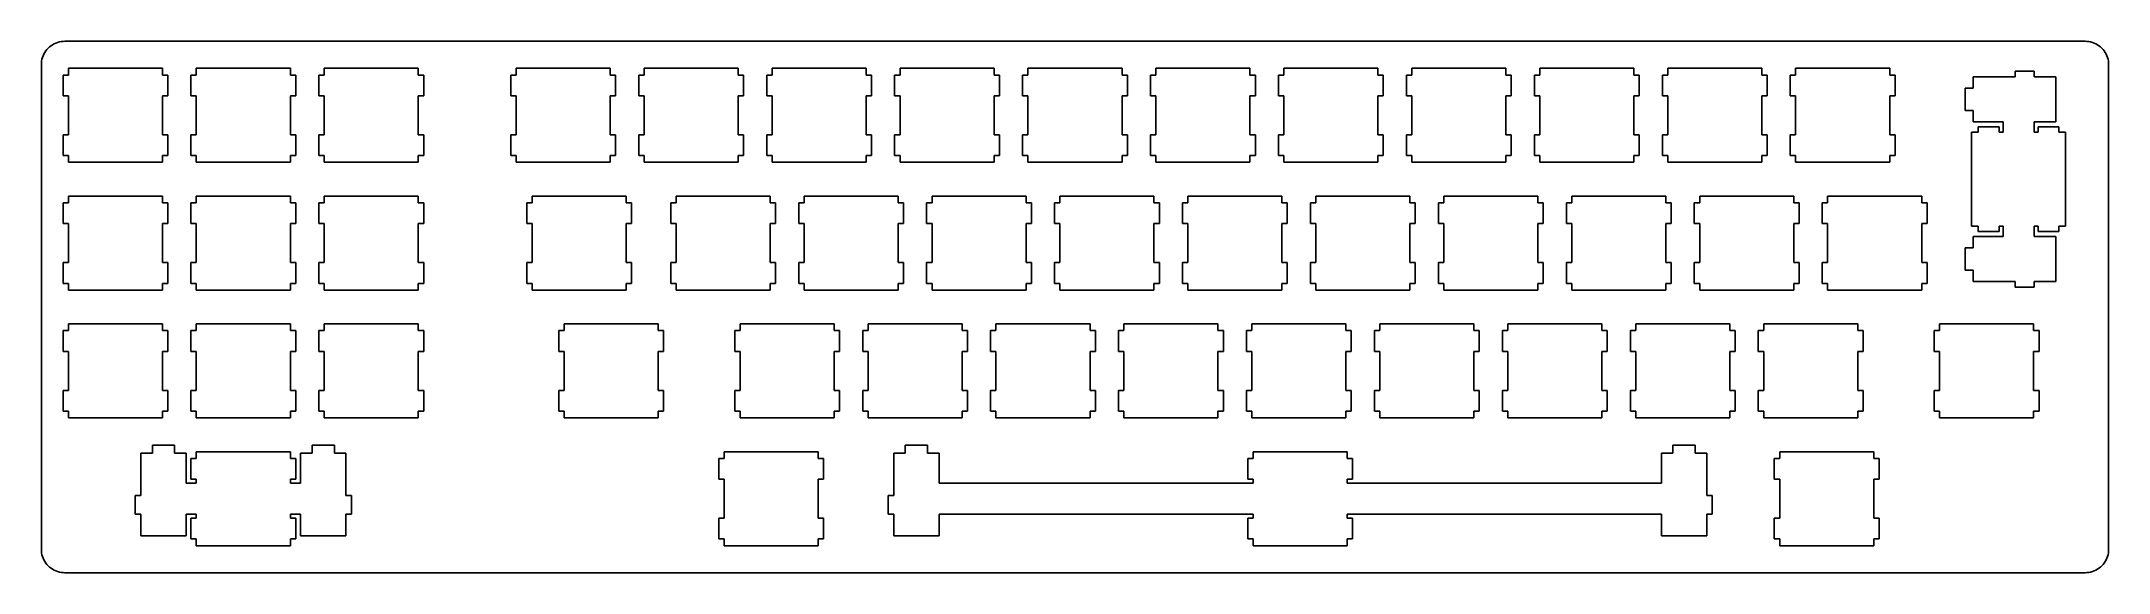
# Model space of a CAD drawing. Extents: x 0 to 308, y 0 to 80.
import ezdxf

# ---------------------------------------------------------------- set-up
doc = ezdxf.new("R2010")
doc.units = 0
doc.layers.get('0').update_dxf_attribs({"linetype": 'CONTINUOUS'})

msp = doc.modelspace()

# ---------------------------------------------------------------- linework, layer by layer
at = {"color": 0}
for p, q in [((0.19155, 76.9497), (0.26596, 77.2142)), ((0.26596, 77.2142), (0.36105, 77.4718)), ((0.36105, 77.4718), (0.4768, 77.7215)), ((0.4768, 77.7215), (0.61047, 77.9611)), ((0.61047, 77.9611), (0.76343, 78.19)), ((0.76343, 78.19), (0.93293, 78.4063)), ((0.93293, 78.4063), (1.12034, 78.6074)), ((1.12034, 78.6074), (1.32154, 78.7947)), ((1.32154, 78.7947), (1.53789, 78.9644)), ((1.53789, 78.9644), (1.76664, 79.1175)), ((1.76664, 79.1175), (2.00642, 79.2508)), ((2.00642, 79.2508), (2.25585, 79.3669)), ((2.25585, 79.3669), (2.51354, 79.4618)), ((2.51354, 79.4618), (2.77813, 79.5362)), ((2.77813, 79.5362), (3.04684, 79.5898)), ((3.04684, 79.5898), (3.32107, 79.6216)), ((3.32107, 79.6216), (3.5953, 79.6325)), ((3.5953, 79.6325), (304.396, 79.6325)), ((304.396, 79.6325), (304.671, 79.6216)), ((304.671, 79.6216), (304.943, 79.5898)), ((304.943, 79.5898), (305.213, 79.5362)), ((305.213, 79.5362), (305.478, 79.4618)), ((305.478, 79.4618), (305.736, 79.3669)), ((305.736, 79.3669), (305.985, 79.2508)), ((305.985, 79.2508), (306.225, 79.1175)), ((306.225, 79.1175), (306.454, 78.9644)), ((306.454, 78.9644), (306.67, 78.7947)), ((306.67, 78.7947), (306.87, 78.6074)), ((306.87, 78.6074), (307.057, 78.4063)), ((307.057, 78.4063), (307.228, 78.19)), ((307.228, 78.19), (307.381, 77.9611)), ((307.381, 77.9611), (307.515, 77.7215)), ((307.515, 77.7215), (307.629, 77.4718)), ((307.629, 77.4718), (307.724, 77.2142)), ((307.724, 77.2142), (307.8, 76.9497)), ((0.09508, 76.1326), (0.10611, 76.4067)), ((0.09508, 3.93153), (0.09508, 76.1326)), ((0.10611, 76.4067), (0.1378, 76.6808)), ((0.1378, 76.6808), (0.19155, 76.9497)), ((4.11896, 74.6083), (3.3197, 74.6083)), ((3.3197, 74.6083), (3.3197, 71.5077)), ((4.11896, 75.6087), (4.11896, 74.6083)), ((18.1198, 75.6087), (4.11896, 75.6087)), ((18.1198, 74.6083), (18.1198, 75.6087)), ((18.9205, 74.6083), (18.1198, 74.6083)), ((18.9205, 71.5077), (18.9205, 74.6083)), ((23.1703, 74.6083), (22.3711, 74.6083)), ((22.3711, 74.6083), (22.3711, 71.5077)), ((23.1703, 75.6087), (23.1703, 74.6083)), ((37.1697, 75.6087), (23.1703, 75.6087)), ((37.1697, 74.6083), (37.1697, 75.6087)), ((37.9705, 74.6083), (37.1697, 74.6083)), ((37.9705, 71.5077), (37.9705, 74.6083)), ((42.2204, 74.6083), (41.4211, 74.6083)), ((41.4211, 74.6083), (41.4211, 71.5077)), ((42.2204, 75.6087), (42.2204, 74.6083)), ((56.2197, 75.6087), (42.2204, 75.6087)), ((56.2197, 74.6083), (56.2197, 75.6087)), ((57.0205, 74.6083), (56.2197, 74.6083)), ((57.0205, 71.5077), (57.0205, 74.6083)), ((70.7954, 74.6083), (69.9961, 74.6083)), ((69.9961, 74.6083), (69.9961, 71.5077)), ((70.7954, 75.6087), (70.7954, 74.6083)), ((84.7947, 75.6087), (70.7954, 75.6087)), ((84.7947, 74.6083), (84.7947, 75.6087)), ((85.5955, 74.6083), (84.7947, 74.6083)), ((85.5955, 71.5077), (85.5955, 74.6083)), ((89.8454, 74.6083), (89.0461, 74.6083)), ((89.0461, 74.6083), (89.0461, 71.5077)), ((89.8454, 75.6087), (89.8454, 74.6083)), ((103.845, 75.6087), (89.8454, 75.6087)), ((103.845, 74.6083), (103.845, 75.6087)), ((104.646, 74.6083), (103.845, 74.6083)), ((104.646, 71.5077), (104.646, 74.6083)), ((108.895, 74.6083), (108.096, 74.6083)), ((108.096, 74.6083), (108.096, 71.5077)), ((108.895, 75.6087), (108.895, 74.6083)), ((122.895, 75.6087), (108.895, 75.6087)), ((122.895, 74.6083), (122.895, 75.6087)), ((123.696, 74.6083), (122.895, 74.6083)), ((123.696, 71.5077), (123.696, 74.6083)), ((127.945, 74.6083), (127.145, 74.6083)), ((127.145, 74.6083), (127.145, 71.5077)), ((127.945, 75.6087), (127.945, 74.6083)), ((141.945, 75.6087), (127.945, 75.6087)), ((141.945, 74.6083), (141.945, 75.6087)), ((142.746, 74.6083), (141.945, 74.6083)), ((142.746, 71.5077), (142.746, 74.6083)), ((146.995, 74.6083), (146.196, 74.6083)), ((146.196, 74.6083), (146.196, 71.5077)), ((146.995, 75.6087), (146.995, 74.6083)), ((160.995, 75.6087), (146.995, 75.6087)), ((160.995, 74.6083), (160.995, 75.6087)), ((161.796, 74.6083), (160.995, 74.6083)), ((161.796, 71.5077), (161.796, 74.6083)), ((166.045, 74.6083), (165.246, 74.6083)), ((165.246, 74.6083), (165.246, 71.5077)), ((166.045, 75.6087), (166.045, 74.6083)), ((180.045, 75.6087), (166.045, 75.6087)), ((180.045, 74.6083), (180.045, 75.6087)), ((180.846, 74.6083), (180.045, 74.6083)), ((180.846, 71.5077), (180.846, 74.6083)), ((185.095, 74.6083), (184.296, 74.6083)), ((184.296, 74.6083), (184.296, 71.5077)), ((185.095, 75.6087), (185.095, 74.6083)), ((199.095, 75.6087), (185.095, 75.6087)), ((199.095, 74.6083), (199.095, 75.6087)), ((199.896, 74.6083), (199.095, 74.6083)), ((199.896, 71.5077), (199.896, 74.6083)), ((204.145, 74.6083), (203.346, 74.6083)), ((203.346, 74.6083), (203.346, 71.5077)), ((204.145, 75.6087), (204.145, 74.6083)), ((218.145, 75.6087), (204.145, 75.6087)), ((218.145, 74.6083), (218.145, 75.6087)), ((218.946, 74.6083), (218.145, 74.6083)), ((218.946, 71.5077), (218.946, 74.6083)), ((223.195, 74.6083), (222.396, 74.6083)), ((222.396, 74.6083), (222.396, 71.5077)), ((223.195, 75.6087), (223.195, 74.6083)), ((237.195, 75.6087), (223.195, 75.6087)), ((237.195, 74.6083), (237.195, 75.6087)), ((237.996, 74.6083), (237.195, 74.6083)), ((237.996, 71.5077), (237.996, 74.6083)), ((242.245, 74.6083), (241.446, 74.6083)), ((241.446, 74.6083), (241.446, 71.5077)), ((242.245, 75.6087), (242.245, 74.6083)), ((256.245, 75.6087), (242.245, 75.6087)), ((256.245, 74.6083), (256.245, 75.6087)), ((257.046, 74.6083), (256.245, 74.6083)), ((257.046, 71.5077), (257.046, 74.6083)), ((261.295, 74.6083), (260.496, 74.6083)), ((260.496, 74.6083), (260.496, 71.5077)), ((261.295, 75.6087), (261.295, 74.6083)), ((275.295, 75.6087), (261.295, 75.6087)), ((275.295, 74.6083), (275.295, 75.6087)), ((276.096, 74.6083), (275.295, 74.6083)), ((276.096, 71.5077), (276.096, 74.6083)), ((293.988, 74.3589), (287.718, 74.3589)), ((287.718, 74.3589), (287.718, 72.6338)), ((293.988, 75.1829), (293.988, 74.3589)), ((296.788, 75.1829), (293.988, 75.1829)), ((296.788, 74.3589), (296.788, 75.1829)), ((300.018, 74.3589), (296.788, 74.3589)), ((300.018, 67.6081), (300.018, 74.3589)), ((307.8, 76.9497), (307.852, 76.6808)), ((307.852, 76.6808), (307.885, 76.4067)), ((307.885, 76.4067), (307.896, 76.1326)), ((307.896, 76.1326), (307.896, 3.93153)), ((3.3197, 71.5077), (4.11896, 71.5077)), ((4.11896, 71.5077), (4.11896, 65.7077)), ((18.1198, 65.7077), (18.1198, 71.5077)), ((18.1198, 71.5077), (18.9205, 71.5077)), ((22.3711, 71.5077), (23.1703, 71.5077)), ((23.1703, 71.5077), (23.1703, 65.7077)), ((37.1697, 65.7077), (37.1697, 71.5077)), ((37.1697, 71.5077), (37.9705, 71.5077)), ((41.4211, 71.5077), (42.2204, 71.5077)), ((42.2204, 71.5077), (42.2204, 65.7077)), ((56.2197, 65.7077), (56.2197, 71.5077)), ((56.2197, 71.5077), (57.0205, 71.5077)), ((69.9961, 71.5077), (70.7954, 71.5077)), ((70.7954, 71.5077), (70.7954, 65.7077)), ((84.7947, 65.7077), (84.7947, 71.5077)), ((84.7947, 71.5077), (85.5955, 71.5077)), ((89.0461, 71.5077), (89.8454, 71.5077)), ((89.8454, 71.5077), (89.8454, 65.7077)), ((103.845, 65.7077), (103.845, 71.5077)), ((103.845, 71.5077), (104.646, 71.5077)), ((108.096, 71.5077), (108.895, 71.5077)), ((108.895, 71.5077), (108.895, 65.7077)), ((122.895, 65.7077), (122.895, 71.5077)), ((122.895, 71.5077), (123.696, 71.5077)), ((127.145, 71.5077), (127.945, 71.5077)), ((127.945, 71.5077), (127.945, 65.7077)), ((141.945, 65.7077), (141.945, 71.5077)), ((141.945, 71.5077), (142.746, 71.5077)), ((146.196, 71.5077), (146.995, 71.5077)), ((146.995, 71.5077), (146.995, 65.7077)), ((160.995, 65.7077), (160.995, 71.5077)), ((160.995, 71.5077), (161.796, 71.5077)), ((165.246, 71.5077), (166.045, 71.5077)), ((166.045, 71.5077), (166.045, 65.7077)), ((180.045, 65.7077), (180.045, 71.5077)), ((180.045, 71.5077), (180.846, 71.5077)), ((184.296, 71.5077), (185.095, 71.5077)), ((185.095, 71.5077), (185.095, 65.7077)), ((199.095, 65.7077), (199.095, 71.5077)), ((199.095, 71.5077), (199.896, 71.5077)), ((203.346, 71.5077), (204.145, 71.5077)), ((204.145, 71.5077), (204.145, 65.7077)), ((218.145, 65.7077), (218.145, 71.5077)), ((218.145, 71.5077), (218.946, 71.5077)), ((222.396, 71.5077), (223.195, 71.5077)), ((223.195, 71.5077), (223.195, 65.7077)), ((237.195, 65.7077), (237.195, 71.5077)), ((237.195, 71.5077), (237.996, 71.5077)), ((241.446, 71.5077), (242.245, 71.5077)), ((242.245, 71.5077), (242.245, 65.7077)), ((256.245, 65.7077), (256.245, 71.5077)), ((256.245, 71.5077), (257.046, 71.5077)), ((260.496, 71.5077), (261.295, 71.5077)), ((261.295, 71.5077), (261.295, 65.7077)), ((275.295, 65.7077), (275.295, 71.5077)), ((275.295, 71.5077), (276.096, 71.5077)), ((287.718, 72.6338), (286.519, 72.6338)), ((286.519, 72.6338), (286.519, 69.3332)), ((286.519, 69.3332), (287.718, 69.3332)), ((287.718, 69.3332), (287.718, 67.6081)), ((4.11896, 65.7077), (3.3197, 65.7077)), ((3.3197, 65.7077), (3.3197, 62.6071)), ((18.9205, 65.7077), (18.1198, 65.7077)), ((18.9205, 62.6071), (18.9205, 65.7077)), ((23.1703, 65.7077), (22.3711, 65.7077)), ((22.3711, 65.7077), (22.3711, 62.6071)), ((37.9705, 65.7077), (37.1697, 65.7077)), ((37.9705, 62.6071), (37.9705, 65.7077)), ((42.2204, 65.7077), (41.4211, 65.7077)), ((41.4211, 65.7077), (41.4211, 62.6071)), ((57.0205, 65.7077), (56.2197, 65.7077)), ((57.0205, 62.6071), (57.0205, 65.7077)), ((70.7954, 65.7077), (69.9961, 65.7077)), ((69.9961, 65.7077), (69.9961, 62.6071)), ((85.5955, 65.7077), (84.7947, 65.7077)), ((85.5955, 62.6071), (85.5955, 65.7077)), ((89.8454, 65.7077), (89.0461, 65.7077)), ((89.0461, 65.7077), (89.0461, 62.6071)), ((104.646, 65.7077), (103.845, 65.7077)), ((104.646, 62.6071), (104.646, 65.7077)), ((108.895, 65.7077), (108.096, 65.7077)), ((108.096, 65.7077), (108.096, 62.6071)), ((123.696, 65.7077), (122.895, 65.7077)), ((123.696, 62.6071), (123.696, 65.7077)), ((127.945, 65.7077), (127.145, 65.7077)), ((127.145, 65.7077), (127.145, 62.6071)), ((142.746, 65.7077), (141.945, 65.7077)), ((142.746, 62.6071), (142.746, 65.7077)), ((146.995, 65.7077), (146.196, 65.7077)), ((146.196, 65.7077), (146.196, 62.6071)), ((161.796, 65.7077), (160.995, 65.7077)), ((161.796, 62.6071), (161.796, 65.7077)), ((166.045, 65.7077), (165.246, 65.7077)), ((165.246, 65.7077), (165.246, 62.6071)), ((180.846, 65.7077), (180.045, 65.7077)), ((180.846, 62.6071), (180.846, 65.7077)), ((185.095, 65.7077), (184.296, 65.7077)), ((184.296, 65.7077), (184.296, 62.6071)), ((199.896, 65.7077), (199.095, 65.7077)), ((199.896, 62.6071), (199.896, 65.7077)), ((204.145, 65.7077), (203.346, 65.7077)), ((203.346, 65.7077), (203.346, 62.6071)), ((218.946, 65.7077), (218.145, 65.7077)), ((218.946, 62.6071), (218.946, 65.7077)), ((223.195, 65.7077), (222.396, 65.7077)), ((222.396, 65.7077), (222.396, 62.6071)), ((237.996, 65.7077), (237.195, 65.7077)), ((237.996, 62.6071), (237.996, 65.7077)), ((242.245, 65.7077), (241.446, 65.7077)), ((241.446, 65.7077), (241.446, 62.6071)), ((257.046, 65.7077), (256.245, 65.7077)), ((257.046, 62.6071), (257.046, 65.7077)), ((261.295, 65.7077), (260.496, 65.7077)), ((260.496, 65.7077), (260.496, 62.6071)), ((276.096, 65.7077), (275.295, 65.7077)), ((276.096, 62.6071), (276.096, 65.7077)), ((288.488, 66.0837), (287.489, 66.0837)), ((287.489, 66.0837), (287.489, 52.0831)), ((287.718, 67.6081), (292.188, 67.6081)), ((291.589, 66.8831), (288.488, 66.8831)), ((288.488, 66.8831), (288.488, 66.0837)), ((291.589, 66.0837), (291.589, 66.8831)), ((292.188, 66.0837), (291.589, 66.0837)), ((292.188, 67.6081), (292.188, 66.0837)), ((296.788, 66.0837), (296.788, 67.6081)), ((296.788, 67.6081), (300.018, 67.6081)), ((297.389, 66.0837), (296.788, 66.0837)), ((300.488, 66.8831), (297.389, 66.8831)), ((297.389, 66.8831), (297.389, 66.0837)), ((300.488, 66.0837), (300.488, 66.8831)), ((301.488, 66.0837), (300.488, 66.0837)), ((301.488, 52.0831), (301.488, 66.0837)), ((3.3197, 62.6071), (4.11896, 62.6071)), ((4.11896, 62.6071), (4.11896, 61.6081)), ((4.11896, 61.6081), (18.1198, 61.6081)), ((18.1198, 61.6081), (18.1198, 62.6071)), ((18.1198, 62.6071), (18.9205, 62.6071)), ((22.3711, 62.6071), (23.1703, 62.6071)), ((23.1703, 62.6071), (23.1703, 61.6081)), ((23.1703, 61.6081), (37.1697, 61.6081)), ((37.1697, 61.6081), (37.1697, 62.6071)), ((37.1697, 62.6071), (37.9705, 62.6071)), ((41.4211, 62.6071), (42.2204, 62.6071)), ((42.2204, 62.6071), (42.2204, 61.6081)), ((42.2204, 61.6081), (56.2197, 61.6081)), ((56.2197, 61.6081), (56.2197, 62.6071)), ((56.2197, 62.6071), (57.0205, 62.6071)), ((69.9961, 62.6071), (70.7954, 62.6071)), ((70.7954, 62.6071), (70.7954, 61.6081)), ((70.7954, 61.6081), (84.7947, 61.6081)), ((84.7947, 61.6081), (84.7947, 62.6071)), ((84.7947, 62.6071), (85.5955, 62.6071)), ((89.0461, 62.6071), (89.8454, 62.6071)), ((89.8454, 62.6071), (89.8454, 61.6081)), ((89.8454, 61.6081), (103.845, 61.6081)), ((103.845, 61.6081), (103.845, 62.6071)), ((103.845, 62.6071), (104.646, 62.6071)), ((108.096, 62.6071), (108.895, 62.6071)), ((108.895, 62.6071), (108.895, 61.6081)), ((108.895, 61.6081), (122.895, 61.6081)), ((122.895, 61.6081), (122.895, 62.6071)), ((122.895, 62.6071), (123.696, 62.6071)), ((127.145, 62.6071), (127.945, 62.6071)), ((127.945, 62.6071), (127.945, 61.6081)), ((127.945, 61.6081), (141.945, 61.6081)), ((141.945, 61.6081), (141.945, 62.6071)), ((141.945, 62.6071), (142.746, 62.6071)), ((146.196, 62.6071), (146.995, 62.6071)), ((146.995, 62.6071), (146.995, 61.6081)), ((146.995, 61.6081), (160.995, 61.6081)), ((160.995, 61.6081), (160.995, 62.6071)), ((160.995, 62.6071), (161.796, 62.6071)), ((165.246, 62.6071), (166.045, 62.6071)), ((166.045, 62.6071), (166.045, 61.6081)), ((166.045, 61.6081), (180.045, 61.6081)), ((180.045, 61.6081), (180.045, 62.6071)), ((180.045, 62.6071), (180.846, 62.6071)), ((184.296, 62.6071), (185.095, 62.6071)), ((185.095, 62.6071), (185.095, 61.6081)), ((185.095, 61.6081), (199.095, 61.6081)), ((199.095, 61.6081), (199.095, 62.6071)), ((199.095, 62.6071), (199.896, 62.6071)), ((203.346, 62.6071), (204.145, 62.6071)), ((204.145, 62.6071), (204.145, 61.6081)), ((204.145, 61.6081), (218.145, 61.6081)), ((218.145, 61.6081), (218.145, 62.6071)), ((218.145, 62.6071), (218.946, 62.6071)), ((222.396, 62.6071), (223.195, 62.6071)), ((223.195, 62.6071), (223.195, 61.6081)), ((223.195, 61.6081), (237.195, 61.6081)), ((237.195, 61.6081), (237.195, 62.6071)), ((237.195, 62.6071), (237.996, 62.6071)), ((241.446, 62.6071), (242.245, 62.6071)), ((242.245, 62.6071), (242.245, 61.6081)), ((242.245, 61.6081), (256.245, 61.6081)), ((256.245, 61.6081), (256.245, 62.6071)), ((256.245, 62.6071), (257.046, 62.6071)), ((260.496, 62.6071), (261.295, 62.6071)), ((261.295, 62.6071), (261.295, 61.6081)), ((261.295, 61.6081), (275.295, 61.6081)), ((275.295, 61.6081), (275.295, 62.6071)), ((275.295, 62.6071), (276.096, 62.6071)), ((4.11896, 55.5583), (3.3197, 55.5583)), ((3.3197, 55.5583), (3.3197, 52.4577)), ((4.11896, 56.5587), (4.11896, 55.5583)), ((18.1198, 56.5587), (4.11896, 56.5587)), ((18.1198, 55.5583), (18.1198, 56.5587)), ((18.9205, 55.5583), (18.1198, 55.5583)), ((18.9205, 52.4577), (18.9205, 55.5583)), ((23.1703, 55.5583), (22.3711, 55.5583)), ((22.3711, 55.5583), (22.3711, 52.4577)), ((23.1703, 56.5587), (23.1703, 55.5583)), ((37.1697, 56.5587), (23.1703, 56.5587)), ((37.1697, 55.5583), (37.1697, 56.5587)), ((37.9705, 55.5583), (37.1697, 55.5583)), ((37.9705, 52.4577), (37.9705, 55.5583)), ((42.2204, 55.5583), (41.4211, 55.5583)), ((41.4211, 55.5583), (41.4211, 52.4577)), ((42.2204, 56.5587), (42.2204, 55.5583)), ((56.2197, 56.5587), (42.2204, 56.5587)), ((56.2197, 55.5583), (56.2197, 56.5587)), ((57.0205, 55.5583), (56.2197, 55.5583)), ((57.0205, 52.4577), (57.0205, 55.5583)), ((73.1767, 55.5583), (72.3759, 55.5583)), ((72.3759, 55.5583), (72.3759, 52.4577)), ((73.1767, 56.5587), (73.1767, 55.5583)), ((87.176, 56.5587), (73.1767, 56.5587)), ((87.176, 55.5583), (87.176, 56.5587)), ((87.9768, 55.5583), (87.176, 55.5583)), ((87.9768, 52.4577), (87.9768, 55.5583)), ((94.6079, 55.5583), (93.8071, 55.5583)), ((93.8071, 55.5583), (93.8071, 52.4577)), ((94.6079, 56.5587), (94.6079, 55.5583)), ((108.607, 56.5587), (94.6079, 56.5587)), ((108.607, 55.5583), (108.607, 56.5587)), ((109.408, 55.5583), (108.607, 55.5583)), ((109.408, 52.4577), (109.408, 55.5583)), ((113.658, 55.5583), (112.857, 55.5583)), ((112.857, 55.5583), (112.857, 52.4577)), ((113.658, 56.5587), (113.658, 55.5583)), ((127.657, 56.5587), (113.658, 56.5587)), ((127.657, 55.5583), (127.657, 56.5587)), ((128.458, 55.5583), (127.657, 55.5583)), ((128.458, 52.4577), (128.458, 55.5583)), ((132.708, 55.5583), (131.907, 55.5583)), ((131.907, 55.5583), (131.907, 52.4577)), ((132.708, 56.5587), (132.708, 55.5583)), ((146.707, 56.5587), (132.708, 56.5587)), ((146.707, 55.5583), (146.707, 56.5587)), ((147.508, 55.5583), (146.707, 55.5583)), ((147.508, 52.4577), (147.508, 55.5583)), ((151.758, 55.5583), (150.957, 55.5583)), ((150.957, 55.5583), (150.957, 52.4577)), ((151.758, 56.5587), (151.758, 55.5583)), ((165.757, 56.5587), (151.758, 56.5587)), ((165.757, 55.5583), (165.757, 56.5587)), ((166.558, 55.5583), (165.757, 55.5583)), ((166.558, 52.4577), (166.558, 55.5583)), ((170.808, 55.5583), (170.007, 55.5583)), ((170.007, 55.5583), (170.007, 52.4577)), ((170.808, 56.5587), (170.808, 55.5583)), ((184.807, 56.5587), (170.808, 56.5587)), ((184.807, 55.5583), (184.807, 56.5587)), ((185.608, 55.5583), (184.807, 55.5583)), ((185.608, 52.4577), (185.608, 55.5583)), ((189.858, 55.5583), (189.057, 55.5583)), ((189.057, 55.5583), (189.057, 52.4577)), ((189.858, 56.5587), (189.858, 55.5583)), ((203.857, 56.5587), (189.858, 56.5587)), ((203.857, 55.5583), (203.857, 56.5587)), ((204.658, 55.5583), (203.857, 55.5583)), ((204.658, 52.4577), (204.658, 55.5583)), ((208.908, 55.5583), (208.107, 55.5583)), ((208.107, 55.5583), (208.107, 52.4577)), ((208.908, 56.5587), (208.908, 55.5583)), ((222.907, 56.5587), (208.908, 56.5587)), ((222.907, 55.5583), (222.907, 56.5587)), ((223.708, 55.5583), (222.907, 55.5583)), ((223.708, 52.4577), (223.708, 55.5583)), ((227.958, 55.5583), (227.157, 55.5583)), ((227.157, 55.5583), (227.157, 52.4577)), ((227.958, 56.5587), (227.958, 55.5583)), ((241.957, 56.5587), (227.958, 56.5587)), ((241.957, 55.5583), (241.957, 56.5587)), ((242.758, 55.5583), (241.957, 55.5583)), ((242.758, 52.4577), (242.758, 55.5583)), ((247.008, 55.5583), (246.207, 55.5583)), ((246.207, 55.5583), (246.207, 52.4577)), ((247.008, 56.5587), (247.008, 55.5583)), ((261.007, 56.5587), (247.008, 56.5587)), ((261.007, 55.5583), (261.007, 56.5587)), ((261.808, 55.5583), (261.007, 55.5583)), ((261.808, 52.4577), (261.808, 55.5583)), ((266.058, 55.5583), (265.257, 55.5583)), ((265.257, 55.5583), (265.257, 52.4577)), ((266.058, 56.5587), (266.058, 55.5583)), ((280.057, 56.5587), (266.058, 56.5587)), ((280.057, 55.5583), (280.057, 56.5587)), ((280.858, 55.5583), (280.057, 55.5583)), ((280.858, 52.4577), (280.858, 55.5583)), ((3.3197, 52.4577), (4.11896, 52.4577)), ((4.11896, 52.4577), (4.11896, 46.6577)), ((18.1198, 46.6577), (18.1198, 52.4577)), ((18.1198, 52.4577), (18.9205, 52.4577)), ((22.3711, 52.4577), (23.1703, 52.4577)), ((23.1703, 52.4577), (23.1703, 46.6577)), ((37.1697, 46.6577), (37.1697, 52.4577)), ((37.1697, 52.4577), (37.9705, 52.4577)), ((41.4211, 52.4577), (42.2204, 52.4577)), ((42.2204, 52.4577), (42.2204, 46.6577)), ((56.2197, 46.6577), (56.2197, 52.4577)), ((56.2197, 52.4577), (57.0205, 52.4577)), ((72.3759, 52.4577), (73.1767, 52.4577)), ((73.1767, 52.4577), (73.1767, 46.6577)), ((87.176, 46.6577), (87.176, 52.4577)), ((87.176, 52.4577), (87.9768, 52.4577)), ((93.8071, 52.4577), (94.6079, 52.4577)), ((94.6079, 52.4577), (94.6079, 46.6577)), ((108.607, 46.6577), (108.607, 52.4577)), ((108.607, 52.4577), (109.408, 52.4577)), ((112.857, 52.4577), (113.658, 52.4577)), ((113.658, 52.4577), (113.658, 46.6577)), ((127.657, 46.6577), (127.657, 52.4577)), ((127.657, 52.4577), (128.458, 52.4577)), ((131.907, 52.4577), (132.708, 52.4577)), ((132.708, 52.4577), (132.708, 46.6577)), ((146.707, 46.6577), (146.707, 52.4577)), ((146.707, 52.4577), (147.508, 52.4577)), ((150.957, 52.4577), (151.758, 52.4577)), ((151.758, 52.4577), (151.758, 46.6577)), ((165.757, 46.6577), (165.757, 52.4577)), ((165.757, 52.4577), (166.558, 52.4577)), ((170.007, 52.4577), (170.808, 52.4577)), ((170.808, 52.4577), (170.808, 46.6577)), ((184.807, 46.6577), (184.807, 52.4577)), ((184.807, 52.4577), (185.608, 52.4577)), ((189.057, 52.4577), (189.858, 52.4577)), ((189.858, 52.4577), (189.858, 46.6577)), ((203.857, 46.6577), (203.857, 52.4577)), ((203.857, 52.4577), (204.658, 52.4577)), ((208.107, 52.4577), (208.908, 52.4577)), ((208.908, 52.4577), (208.908, 46.6577)), ((222.907, 46.6577), (222.907, 52.4577)), ((222.907, 52.4577), (223.708, 52.4577)), ((227.157, 52.4577), (227.958, 52.4577)), ((227.958, 52.4577), (227.958, 46.6577)), ((241.957, 46.6577), (241.957, 52.4577)), ((241.957, 52.4577), (242.758, 52.4577)), ((246.207, 52.4577), (247.008, 52.4577)), ((247.008, 52.4577), (247.008, 46.6577)), ((261.007, 46.6577), (261.007, 52.4577)), ((261.007, 52.4577), (261.808, 52.4577)), ((265.257, 52.4577), (266.058, 52.4577)), ((266.058, 52.4577), (266.058, 46.6577)), ((280.057, 46.6577), (280.057, 52.4577)), ((280.057, 52.4577), (280.858, 52.4577)), ((287.489, 52.0831), (288.488, 52.0831)), ((292.188, 50.5587), (287.718, 50.5587)), ((287.718, 50.5587), (287.718, 48.8322)), ((288.488, 52.0831), (288.488, 51.2837)), ((288.488, 51.2837), (291.589, 51.2837)), ((291.589, 51.2837), (291.589, 52.0831)), ((291.589, 52.0831), (292.188, 52.0831)), ((292.188, 52.0831), (292.188, 50.5587)), ((296.788, 50.5587), (296.788, 52.0831)), ((296.788, 52.0831), (297.389, 52.0831)), ((300.018, 50.5587), (296.788, 50.5587)), ((297.389, 52.0831), (297.389, 51.2837)), ((297.389, 51.2837), (300.488, 51.2837)), ((300.018, 43.8079), (300.018, 50.5587)), ((300.488, 51.2837), (300.488, 52.0831)), ((300.488, 52.0831), (301.488, 52.0831)), ((4.11896, 46.6577), (3.3197, 46.6577)), ((3.3197, 46.6577), (3.3197, 43.5585)), ((18.9205, 46.6577), (18.1198, 46.6577)), ((18.9205, 43.5585), (18.9205, 46.6577)), ((23.1703, 46.6577), (22.3711, 46.6577)), ((22.3711, 46.6577), (22.3711, 43.5585)), ((37.9705, 46.6577), (37.1697, 46.6577)), ((37.9705, 43.5585), (37.9705, 46.6577)), ((42.2204, 46.6577), (41.4211, 46.6577)), ((41.4211, 46.6577), (41.4211, 43.5585)), ((57.0205, 46.6577), (56.2197, 46.6577)), ((57.0205, 43.5585), (57.0205, 46.6577)), ((73.1767, 46.6577), (72.3759, 46.6577)), ((72.3759, 46.6577), (72.3759, 43.5585)), ((87.9768, 46.6577), (87.176, 46.6577)), ((87.9768, 43.5585), (87.9768, 46.6577)), ((94.6079, 46.6577), (93.8071, 46.6577)), ((93.8071, 46.6577), (93.8071, 43.5585)), ((109.408, 46.6577), (108.607, 46.6577)), ((109.408, 43.5585), (109.408, 46.6577)), ((113.658, 46.6577), (112.857, 46.6577)), ((112.857, 46.6577), (112.857, 43.5585)), ((128.458, 46.6577), (127.657, 46.6577)), ((128.458, 43.5585), (128.458, 46.6577)), ((132.708, 46.6577), (131.907, 46.6577)), ((131.907, 46.6577), (131.907, 43.5585)), ((147.508, 46.6577), (146.707, 46.6577)), ((147.508, 43.5585), (147.508, 46.6577)), ((151.758, 46.6577), (150.957, 46.6577)), ((150.957, 46.6577), (150.957, 43.5585)), ((166.558, 46.6577), (165.757, 46.6577)), ((166.558, 43.5585), (166.558, 46.6577)), ((170.808, 46.6577), (170.007, 46.6577)), ((170.007, 46.6577), (170.007, 43.5585)), ((185.608, 46.6577), (184.807, 46.6577)), ((185.608, 43.5585), (185.608, 46.6577)), ((189.858, 46.6577), (189.057, 46.6577)), ((189.057, 46.6577), (189.057, 43.5585)), ((204.658, 46.6577), (203.857, 46.6577)), ((204.658, 43.5585), (204.658, 46.6577)), ((208.908, 46.6577), (208.107, 46.6577)), ((208.107, 46.6577), (208.107, 43.5585)), ((223.708, 46.6577), (222.907, 46.6577)), ((223.708, 43.5585), (223.708, 46.6577)), ((227.958, 46.6577), (227.157, 46.6577)), ((227.157, 46.6577), (227.157, 43.5585)), ((242.758, 46.6577), (241.957, 46.6577)), ((242.758, 43.5585), (242.758, 46.6577)), ((247.008, 46.6577), (246.207, 46.6577)), ((246.207, 46.6577), (246.207, 43.5585)), ((261.808, 46.6577), (261.007, 46.6577)), ((261.808, 43.5585), (261.808, 46.6577)), ((266.058, 46.6577), (265.257, 46.6577)), ((265.257, 46.6577), (265.257, 43.5585)), ((280.858, 46.6577), (280.057, 46.6577)), ((280.858, 43.5585), (280.858, 46.6577)), ((287.718, 48.8322), (286.519, 48.8322)), ((286.519, 48.8322), (286.519, 45.533)), ((3.3197, 43.5585), (4.11896, 43.5585)), ((4.11896, 43.5585), (4.11896, 42.5581)), ((18.1198, 42.5581), (18.1198, 43.5585)), ((18.1198, 43.5585), (18.9205, 43.5585)), ((22.3711, 43.5585), (23.1703, 43.5585)), ((23.1703, 43.5585), (23.1703, 42.5581)), ((37.1697, 42.5581), (37.1697, 43.5585)), ((37.1697, 43.5585), (37.9705, 43.5585)), ((41.4211, 43.5585), (42.2204, 43.5585)), ((42.2204, 43.5585), (42.2204, 42.5581)), ((56.2197, 42.5581), (56.2197, 43.5585)), ((56.2197, 43.5585), (57.0205, 43.5585)), ((72.3759, 43.5585), (73.1767, 43.5585)), ((73.1767, 43.5585), (73.1767, 42.5581)), ((87.176, 42.5581), (87.176, 43.5585)), ((87.176, 43.5585), (87.9768, 43.5585)), ((93.8071, 43.5585), (94.6079, 43.5585)), ((94.6079, 43.5585), (94.6079, 42.5581)), ((108.607, 42.5581), (108.607, 43.5585)), ((108.607, 43.5585), (109.408, 43.5585)), ((112.857, 43.5585), (113.658, 43.5585)), ((113.658, 43.5585), (113.658, 42.5581)), ((127.657, 42.5581), (127.657, 43.5585)), ((127.657, 43.5585), (128.458, 43.5585)), ((131.907, 43.5585), (132.708, 43.5585)), ((132.708, 43.5585), (132.708, 42.5581)), ((146.707, 42.5581), (146.707, 43.5585)), ((146.707, 43.5585), (147.508, 43.5585)), ((150.957, 43.5585), (151.758, 43.5585)), ((151.758, 43.5585), (151.758, 42.5581)), ((165.757, 42.5581), (165.757, 43.5585)), ((165.757, 43.5585), (166.558, 43.5585)), ((170.007, 43.5585), (170.808, 43.5585)), ((170.808, 43.5585), (170.808, 42.5581)), ((184.807, 42.5581), (184.807, 43.5585)), ((184.807, 43.5585), (185.608, 43.5585)), ((189.057, 43.5585), (189.858, 43.5585)), ((189.858, 43.5585), (189.858, 42.5581)), ((203.857, 42.5581), (203.857, 43.5585)), ((203.857, 43.5585), (204.658, 43.5585)), ((208.107, 43.5585), (208.908, 43.5585)), ((208.908, 43.5585), (208.908, 42.5581)), ((222.907, 42.5581), (222.907, 43.5585)), ((222.907, 43.5585), (223.708, 43.5585)), ((227.157, 43.5585), (227.958, 43.5585)), ((227.958, 43.5585), (227.958, 42.5581)), ((241.957, 42.5581), (241.957, 43.5585)), ((241.957, 43.5585), (242.758, 43.5585)), ((246.207, 43.5585), (247.008, 43.5585)), ((247.008, 43.5585), (247.008, 42.5581)), ((261.007, 42.5581), (261.007, 43.5585)), ((261.007, 43.5585), (261.808, 43.5585)), ((265.257, 43.5585), (266.058, 43.5585)), ((266.058, 43.5585), (266.058, 42.5581)), ((280.057, 42.5581), (280.057, 43.5585)), ((280.057, 43.5585), (280.858, 43.5585)), ((286.519, 45.533), (287.718, 45.533)), ((287.718, 45.533), (287.718, 43.8079)), ((287.718, 43.8079), (293.988, 43.8079)), ((293.988, 43.8079), (293.988, 42.9824)), ((296.788, 42.9824), (296.788, 43.8079)), ((296.788, 43.8079), (300.018, 43.8079)), ((4.11896, 42.5581), (18.1198, 42.5581)), ((23.1703, 42.5581), (37.1697, 42.5581)), ((42.2204, 42.5581), (56.2197, 42.5581)), ((73.1767, 42.5581), (87.176, 42.5581)), ((94.6079, 42.5581), (108.607, 42.5581)), ((113.658, 42.5581), (127.657, 42.5581)), ((132.708, 42.5581), (146.707, 42.5581)), ((151.758, 42.5581), (165.757, 42.5581)), ((170.808, 42.5581), (184.807, 42.5581)), ((189.858, 42.5581), (203.857, 42.5581)), ((208.908, 42.5581), (222.907, 42.5581)), ((227.958, 42.5581), (241.957, 42.5581)), ((247.008, 42.5581), (261.007, 42.5581)), ((266.058, 42.5581), (280.057, 42.5581)), ((293.988, 42.9824), (296.788, 42.9824)), ((4.11896, 37.5073), (4.11896, 36.5069)), ((18.1198, 37.5073), (4.11896, 37.5073)), ((18.1198, 36.5069), (18.1198, 37.5073)), ((23.1703, 37.5073), (23.1703, 36.5069)), ((37.1697, 37.5073), (23.1703, 37.5073)), ((37.1697, 36.5069), (37.1697, 37.5073)), ((42.2204, 37.5073), (42.2204, 36.5069)), ((56.2197, 37.5073), (42.2204, 37.5073)), ((56.2197, 36.5069), (56.2197, 37.5073)), ((77.9392, 37.5073), (77.9392, 36.5069)), ((91.9385, 37.5073), (77.9392, 37.5073)), ((91.9385, 36.5069), (91.9385, 37.5073)), ((104.133, 37.5073), (104.133, 36.5069)), ((118.132, 37.5073), (104.133, 37.5073)), ((118.132, 36.5069), (118.132, 37.5073)), ((123.182, 37.5073), (123.182, 36.5069)), ((137.182, 37.5073), (123.182, 37.5073)), ((137.182, 36.5069), (137.182, 37.5073)), ((142.233, 37.5073), (142.233, 36.5069)), ((156.232, 37.5073), (142.233, 37.5073)), ((156.232, 36.5069), (156.232, 37.5073)), ((161.283, 37.5073), (161.283, 36.5069)), ((175.282, 37.5073), (161.283, 37.5073)), ((175.282, 36.5069), (175.282, 37.5073)), ((180.333, 37.5073), (180.333, 36.5069)), ((194.332, 37.5073), (180.333, 37.5073)), ((194.332, 36.5069), (194.332, 37.5073)), ((199.383, 37.5073), (199.383, 36.5069)), ((213.382, 37.5073), (199.383, 37.5073)), ((213.382, 36.5069), (213.382, 37.5073)), ((218.433, 37.5073), (218.433, 36.5069)), ((232.432, 37.5073), (218.433, 37.5073)), ((232.432, 36.5069), (232.432, 37.5073)), ((237.483, 37.5073), (237.483, 36.5069)), ((251.482, 37.5073), (237.483, 37.5073)), ((251.482, 36.5069), (251.482, 37.5073)), ((256.533, 37.5073), (256.533, 36.5069)), ((270.532, 37.5073), (256.533, 37.5073)), ((270.532, 36.5069), (270.532, 37.5073)), ((282.727, 37.5073), (282.727, 36.5069)), ((296.726, 37.5073), (282.727, 37.5073)), ((296.726, 36.5069), (296.726, 37.5073)), ((4.11896, 36.5069), (3.3197, 36.5069)), ((3.3197, 36.5069), (3.3197, 33.4078)), ((18.9205, 36.5069), (18.1198, 36.5069)), ((18.9205, 33.4078), (18.9205, 36.5069)), ((23.1703, 36.5069), (22.3711, 36.5069)), ((22.3711, 36.5069), (22.3711, 33.4078)), ((37.9705, 36.5069), (37.1697, 36.5069)), ((37.9705, 33.4078), (37.9705, 36.5069)), ((42.2204, 36.5069), (41.4211, 36.5069)), ((41.4211, 36.5069), (41.4211, 33.4078)), ((57.0205, 36.5069), (56.2197, 36.5069)), ((57.0205, 33.4078), (57.0205, 36.5069)), ((77.9392, 36.5069), (77.1384, 36.5069)), ((77.1384, 36.5069), (77.1384, 33.4078)), ((92.7379, 36.5069), (91.9385, 36.5069)), ((92.7379, 33.4078), (92.7379, 36.5069)), ((104.133, 36.5069), (103.332, 36.5069)), ((103.332, 36.5069), (103.332, 33.4078)), ((118.933, 36.5069), (118.132, 36.5069)), ((118.933, 33.4078), (118.933, 36.5069)), ((123.182, 36.5069), (122.382, 36.5069)), ((122.382, 36.5069), (122.382, 33.4078)), ((137.983, 36.5069), (137.182, 36.5069)), ((137.983, 33.4078), (137.983, 36.5069)), ((142.233, 36.5069), (141.432, 36.5069)), ((141.432, 36.5069), (141.432, 33.4078)), ((157.033, 36.5069), (156.232, 36.5069)), ((157.033, 33.4078), (157.033, 36.5069)), ((161.283, 36.5069), (160.482, 36.5069)), ((160.482, 36.5069), (160.482, 33.4078)), ((176.083, 36.5069), (175.282, 36.5069)), ((176.083, 33.4078), (176.083, 36.5069)), ((180.333, 36.5069), (179.532, 36.5069)), ((179.532, 36.5069), (179.532, 33.4078)), ((195.133, 36.5069), (194.332, 36.5069)), ((195.133, 33.4078), (195.133, 36.5069)), ((199.383, 36.5069), (198.582, 36.5069)), ((198.582, 36.5069), (198.582, 33.4078)), ((214.183, 36.5069), (213.382, 36.5069)), ((214.183, 33.4078), (214.183, 36.5069)), ((218.433, 36.5069), (217.632, 36.5069)), ((217.632, 36.5069), (217.632, 33.4078)), ((233.233, 36.5069), (232.432, 36.5069)), ((233.233, 33.4078), (233.233, 36.5069)), ((237.483, 36.5069), (236.682, 36.5069)), ((236.682, 36.5069), (236.682, 33.4078)), ((252.283, 36.5069), (251.482, 36.5069)), ((252.283, 33.4078), (252.283, 36.5069)), ((256.533, 36.5069), (255.732, 36.5069)), ((255.732, 36.5069), (255.732, 33.4078)), ((271.333, 36.5069), (270.532, 36.5069)), ((271.333, 33.4078), (271.333, 36.5069)), ((282.727, 36.5069), (281.926, 36.5069)), ((281.926, 36.5069), (281.926, 33.4078)), ((297.527, 36.5069), (296.726, 36.5069)), ((297.527, 33.4078), (297.527, 36.5069)), ((3.3197, 33.4078), (4.11896, 33.4078)), ((4.11896, 33.4078), (4.11896, 27.6076)), ((18.1198, 27.6076), (18.1198, 33.4078)), ((18.1198, 33.4078), (18.9205, 33.4078)), ((22.3711, 33.4078), (23.1703, 33.4078)), ((23.1703, 33.4078), (23.1703, 27.6076)), ((37.1697, 27.6076), (37.1697, 33.4078)), ((37.1697, 33.4078), (37.9705, 33.4078)), ((41.4211, 33.4078), (42.2204, 33.4078)), ((42.2204, 33.4078), (42.2204, 27.6076)), ((56.2197, 27.6076), (56.2197, 33.4078)), ((56.2197, 33.4078), (57.0205, 33.4078)), ((77.1384, 33.4078), (77.9392, 33.4078)), ((77.9392, 33.4078), (77.9392, 27.6076)), ((91.9385, 27.6076), (91.9385, 33.4078)), ((91.9385, 33.4078), (92.7379, 33.4078)), ((103.332, 33.4078), (104.133, 33.4078)), ((104.133, 33.4078), (104.133, 27.6076)), ((118.132, 27.6076), (118.132, 33.4078)), ((118.132, 33.4078), (118.933, 33.4078)), ((122.382, 33.4078), (123.182, 33.4078)), ((123.182, 33.4078), (123.182, 27.6076)), ((137.182, 27.6076), (137.182, 33.4078)), ((137.182, 33.4078), (137.983, 33.4078)), ((141.432, 33.4078), (142.233, 33.4078)), ((142.233, 33.4078), (142.233, 27.6076)), ((156.232, 27.6076), (156.232, 33.4078)), ((156.232, 33.4078), (157.033, 33.4078)), ((160.482, 33.4078), (161.283, 33.4078)), ((161.283, 33.4078), (161.283, 27.6076)), ((175.282, 27.6076), (175.282, 33.4078)), ((175.282, 33.4078), (176.083, 33.4078)), ((179.532, 33.4078), (180.333, 33.4078)), ((180.333, 33.4078), (180.333, 27.6076)), ((194.332, 27.6076), (194.332, 33.4078)), ((194.332, 33.4078), (195.133, 33.4078)), ((198.582, 33.4078), (199.383, 33.4078)), ((199.383, 33.4078), (199.383, 27.6076)), ((213.382, 27.6076), (213.382, 33.4078)), ((213.382, 33.4078), (214.183, 33.4078)), ((217.632, 33.4078), (218.433, 33.4078)), ((218.433, 33.4078), (218.433, 27.6076)), ((232.432, 27.6076), (232.432, 33.4078)), ((232.432, 33.4078), (233.233, 33.4078)), ((236.682, 33.4078), (237.483, 33.4078)), ((237.483, 33.4078), (237.483, 27.6076)), ((251.482, 27.6076), (251.482, 33.4078)), ((251.482, 33.4078), (252.283, 33.4078)), ((255.732, 33.4078), (256.533, 33.4078)), ((256.533, 33.4078), (256.533, 27.6076)), ((270.532, 27.6076), (270.532, 33.4078)), ((270.532, 33.4078), (271.333, 33.4078)), ((281.926, 33.4078), (282.727, 33.4078)), ((282.727, 33.4078), (282.727, 27.6076)), ((296.726, 27.6076), (296.726, 33.4078)), ((296.726, 33.4078), (297.527, 33.4078)), ((4.11896, 27.6076), (3.3197, 27.6076)), ((3.3197, 27.6076), (3.3197, 24.5071)), ((18.9205, 27.6076), (18.1198, 27.6076)), ((18.9205, 24.5071), (18.9205, 27.6076)), ((23.1703, 27.6076), (22.3711, 27.6076)), ((22.3711, 27.6076), (22.3711, 24.5071)), ((37.9705, 27.6076), (37.1697, 27.6076)), ((37.9705, 24.5071), (37.9705, 27.6076)), ((42.2204, 27.6076), (41.4211, 27.6076)), ((41.4211, 27.6076), (41.4211, 24.5071)), ((57.0205, 27.6076), (56.2197, 27.6076)), ((57.0205, 24.5071), (57.0205, 27.6076)), ((77.9392, 27.6076), (77.1384, 27.6076)), ((77.1384, 27.6076), (77.1384, 24.5071)), ((92.7379, 27.6076), (91.9385, 27.6076)), ((92.7379, 24.5071), (92.7379, 27.6076)), ((104.133, 27.6076), (103.332, 27.6076)), ((103.332, 27.6076), (103.332, 24.5071)), ((118.933, 27.6076), (118.132, 27.6076)), ((118.933, 24.5071), (118.933, 27.6076)), ((123.182, 27.6076), (122.382, 27.6076)), ((122.382, 27.6076), (122.382, 24.5071)), ((137.983, 27.6076), (137.182, 27.6076)), ((137.983, 24.5071), (137.983, 27.6076)), ((142.233, 27.6076), (141.432, 27.6076)), ((141.432, 27.6076), (141.432, 24.5071)), ((157.033, 27.6076), (156.232, 27.6076)), ((157.033, 24.5071), (157.033, 27.6076)), ((161.283, 27.6076), (160.482, 27.6076)), ((160.482, 27.6076), (160.482, 24.5071)), ((176.083, 27.6076), (175.282, 27.6076)), ((176.083, 24.5071), (176.083, 27.6076)), ((180.333, 27.6076), (179.532, 27.6076)), ((179.532, 27.6076), (179.532, 24.5071)), ((195.133, 27.6076), (194.332, 27.6076)), ((195.133, 24.5071), (195.133, 27.6076)), ((199.383, 27.6076), (198.582, 27.6076)), ((198.582, 27.6076), (198.582, 24.5071)), ((214.183, 27.6076), (213.382, 27.6076)), ((214.183, 24.5071), (214.183, 27.6076)), ((218.433, 27.6076), (217.632, 27.6076)), ((217.632, 27.6076), (217.632, 24.5071)), ((233.233, 27.6076), (232.432, 27.6076)), ((233.233, 24.5071), (233.233, 27.6076)), ((237.483, 27.6076), (236.682, 27.6076)), ((236.682, 27.6076), (236.682, 24.5071)), ((252.283, 27.6076), (251.482, 27.6076)), ((252.283, 24.5071), (252.283, 27.6076)), ((256.533, 27.6076), (255.732, 27.6076)), ((255.732, 27.6076), (255.732, 24.5071)), ((271.333, 27.6076), (270.532, 27.6076)), ((271.333, 24.5071), (271.333, 27.6076)), ((282.727, 27.6076), (281.926, 27.6076)), ((281.926, 27.6076), (281.926, 24.5071)), ((297.527, 27.6076), (296.726, 27.6076)), ((297.527, 24.5071), (297.527, 27.6076)), ((3.3197, 24.5071), (4.11896, 24.5071)), ((4.11896, 24.5071), (4.11896, 23.5079)), ((4.11896, 23.5079), (18.1198, 23.5079)), ((18.1198, 23.5079), (18.1198, 24.5071)), ((18.1198, 24.5071), (18.9205, 24.5071)), ((22.3711, 24.5071), (23.1703, 24.5071)), ((23.1703, 24.5071), (23.1703, 23.5079)), ((23.1703, 23.5079), (37.1697, 23.5079)), ((37.1697, 23.5079), (37.1697, 24.5071)), ((37.1697, 24.5071), (37.9705, 24.5071)), ((41.4211, 24.5071), (42.2204, 24.5071)), ((42.2204, 24.5071), (42.2204, 23.5079)), ((42.2204, 23.5079), (56.2197, 23.5079)), ((56.2197, 23.5079), (56.2197, 24.5071)), ((56.2197, 24.5071), (57.0205, 24.5071)), ((77.1384, 24.5071), (77.9392, 24.5071)), ((77.9392, 24.5071), (77.9392, 23.5079)), ((77.9392, 23.5079), (91.9385, 23.5079)), ((91.9385, 23.5079), (91.9385, 24.5071)), ((91.9385, 24.5071), (92.7379, 24.5071)), ((103.332, 24.5071), (104.133, 24.5071)), ((104.133, 24.5071), (104.133, 23.5079)), ((104.133, 23.5079), (118.132, 23.5079)), ((118.132, 23.5079), (118.132, 24.5071)), ((118.132, 24.5071), (118.933, 24.5071)), ((122.382, 24.5071), (123.182, 24.5071)), ((123.182, 24.5071), (123.182, 23.5079)), ((123.182, 23.5079), (137.182, 23.5079)), ((137.182, 23.5079), (137.182, 24.5071)), ((137.182, 24.5071), (137.983, 24.5071)), ((141.432, 24.5071), (142.233, 24.5071)), ((142.233, 24.5071), (142.233, 23.5079)), ((142.233, 23.5079), (156.232, 23.5079)), ((156.232, 23.5079), (156.232, 24.5071)), ((156.232, 24.5071), (157.033, 24.5071)), ((160.482, 24.5071), (161.283, 24.5071)), ((161.283, 24.5071), (161.283, 23.5079)), ((161.283, 23.5079), (175.282, 23.5079)), ((175.282, 23.5079), (175.282, 24.5071)), ((175.282, 24.5071), (176.083, 24.5071)), ((179.532, 24.5071), (180.333, 24.5071)), ((180.333, 24.5071), (180.333, 23.5079)), ((180.333, 23.5079), (194.332, 23.5079)), ((194.332, 23.5079), (194.332, 24.5071)), ((194.332, 24.5071), (195.133, 24.5071)), ((198.582, 24.5071), (199.383, 24.5071)), ((199.383, 24.5071), (199.383, 23.5079)), ((199.383, 23.5079), (213.382, 23.5079)), ((213.382, 23.5079), (213.382, 24.5071)), ((213.382, 24.5071), (214.183, 24.5071)), ((217.632, 24.5071), (218.433, 24.5071)), ((218.433, 24.5071), (218.433, 23.5079)), ((218.433, 23.5079), (232.432, 23.5079)), ((232.432, 23.5079), (232.432, 24.5071)), ((232.432, 24.5071), (233.233, 24.5071)), ((236.682, 24.5071), (237.483, 24.5071)), ((237.483, 24.5071), (237.483, 23.5079)), ((237.483, 23.5079), (251.482, 23.5079)), ((251.482, 23.5079), (251.482, 24.5071)), ((251.482, 24.5071), (252.283, 24.5071)), ((255.732, 24.5071), (256.533, 24.5071)), ((256.533, 24.5071), (256.533, 23.5079)), ((256.533, 23.5079), (270.532, 23.5079)), ((270.532, 23.5079), (270.532, 24.5071)), ((270.532, 24.5071), (271.333, 24.5071)), ((281.926, 24.5071), (282.727, 24.5071)), ((282.727, 24.5071), (282.727, 23.5079)), ((282.727, 23.5079), (296.726, 23.5079)), ((296.726, 23.5079), (296.726, 24.5071)), ((296.726, 24.5071), (297.527, 24.5071)), ((16.6205, 19.4276), (16.6205, 18.2273)), ((19.9209, 19.4276), (16.6205, 19.4276)), ((19.9209, 18.2273), (19.9209, 19.4276)), ((43.7212, 19.4276), (40.4206, 19.4276)), ((40.4206, 19.4276), (40.4206, 18.2273)), ((43.7212, 18.2273), (43.7212, 19.4276)), ((132.023, 19.4276), (128.724, 19.4276)), ((128.724, 19.4276), (128.724, 18.2273)), ((132.023, 18.2273), (132.023, 19.4276)), ((243.024, 19.429), (243.024, 18.2287)), ((246.323, 19.429), (243.024, 19.429)), ((246.323, 18.2287), (246.323, 19.429)), ((16.6205, 18.2273), (14.8952, 18.2273)), ((14.8952, 18.2273), (14.8952, 11.9572)), ((21.6449, 18.2273), (19.9209, 18.2273)), ((21.6449, 13.757), (21.6449, 18.2273)), ((23.1703, 17.457), (22.3711, 17.457)), ((22.3711, 17.457), (22.3711, 14.3578)), ((37.1697, 18.4574), (23.1703, 18.4574)), ((23.1703, 18.4574), (23.1703, 17.457)), ((37.1697, 17.457), (37.1697, 18.4574)), ((37.9705, 17.457), (37.1697, 17.457)), ((37.9705, 14.3578), (37.9705, 17.457)), ((40.4206, 18.2273), (38.6955, 18.2273)), ((38.6955, 18.2273), (38.6955, 13.757)), ((45.4448, 18.2273), (43.7212, 18.2273)), ((45.4448, 11.9572), (45.4448, 18.2273)), ((101.752, 17.457), (100.951, 17.457)), ((100.951, 17.457), (100.951, 14.3578)), ((101.752, 18.4574), (101.752, 17.457)), ((115.751, 18.4574), (101.752, 18.4574)), ((115.751, 17.457), (115.751, 18.4574)), ((116.552, 17.457), (115.751, 17.457)), ((116.552, 14.3578), (116.552, 17.457)), ((128.724, 18.2273), (126.999, 18.2273)), ((126.999, 18.2273), (126.999, 11.9572)), ((133.748, 18.2273), (132.023, 18.2273)), ((133.748, 13.757), (133.748, 18.2273)), ((180.523, 17.457), (179.724, 17.457)), ((179.724, 17.457), (179.724, 14.3578)), ((194.524, 18.4574), (180.523, 18.4574)), ((180.523, 18.4574), (180.523, 17.457)), ((194.524, 17.457), (194.524, 18.4574)), ((195.323, 17.457), (194.524, 17.457)), ((195.323, 14.3578), (195.323, 17.457)), ((243.024, 18.2287), (241.299, 18.2287)), ((241.299, 18.2287), (241.299, 13.7583)), ((248.048, 18.2287), (246.323, 18.2287)), ((248.048, 11.9586), (248.048, 18.2287)), ((258.914, 17.457), (258.113, 17.457)), ((258.113, 17.457), (258.113, 14.3578)), ((258.914, 18.4574), (258.914, 17.457)), ((272.913, 18.4574), (258.914, 18.4574)), ((272.913, 17.457), (272.913, 18.4574)), ((273.713, 17.457), (272.913, 17.457)), ((273.713, 14.3578), (273.713, 17.457)), ((23.1703, 13.757), (21.6449, 13.757)), ((22.3711, 14.3578), (23.1703, 14.3578)), ((23.1703, 14.3578), (23.1703, 13.757)), ((37.1697, 13.757), (37.1697, 14.3578)), ((37.1697, 14.3578), (37.9705, 14.3578)), ((38.6955, 13.757), (37.1697, 13.757)), ((100.951, 14.3578), (101.752, 14.3578)), ((101.752, 14.3578), (101.752, 8.55761)), ((115.751, 8.55761), (115.751, 14.3578)), ((115.751, 14.3578), (116.552, 14.3578)), ((180.523, 13.757), (133.748, 13.757)), ((179.724, 14.3578), (180.523, 14.3578)), ((180.523, 14.3578), (180.523, 13.757)), ((194.524, 13.7583), (194.524, 14.3578)), ((194.524, 14.3578), (195.323, 14.3578)), ((241.299, 13.7583), (194.524, 13.7583)), ((258.113, 14.3578), (258.914, 14.3578)), ((258.914, 14.3578), (258.914, 8.55761)), ((272.913, 8.55761), (272.913, 14.3578)), ((272.913, 14.3578), (273.713, 14.3578)), ((14.8952, 11.9572), (14.0711, 11.9572)), ((14.0711, 11.9572), (14.0711, 9.15705)), ((46.2703, 11.9572), (45.4448, 11.9572)), ((46.2703, 9.15705), (46.2703, 11.9572)), ((126.999, 11.9572), (126.173, 11.9572)), ((126.173, 11.9572), (126.173, 9.15705)), ((248.874, 11.9586), (248.048, 11.9586)), ((248.874, 9.15705), (248.874, 11.9586)), ((14.0711, 9.15705), (14.8952, 9.15705)), ((14.8952, 9.15705), (14.8952, 5.92695)), ((21.6449, 5.92695), (21.6449, 9.15705)), ((21.6449, 9.15705), (23.1703, 9.15705)), ((23.1703, 8.55761), (22.3711, 8.55761)), ((22.3711, 8.55761), (22.3711, 5.45705)), ((23.1703, 9.15705), (23.1703, 8.55761)), ((37.1697, 8.55761), (37.1697, 9.15705)), ((37.1697, 9.15705), (38.6955, 9.15705)), ((37.9705, 8.55761), (37.1697, 8.55761)), ((37.9705, 5.45705), (37.9705, 8.55761)), ((38.6955, 9.15705), (38.6955, 5.92695)), ((45.4448, 5.92695), (45.4448, 9.15705)), ((45.4448, 9.15705), (46.2703, 9.15705)), ((101.752, 8.55761), (100.951, 8.55761)), ((100.951, 8.55761), (100.951, 5.45705)), ((116.552, 8.55761), (115.751, 8.55761)), ((116.552, 5.45705), (116.552, 8.55761)), ((126.173, 9.15705), (126.999, 9.15705)), ((126.999, 9.15705), (126.999, 5.92695)), ((133.748, 5.92695), (133.748, 9.15705)), ((133.748, 9.15705), (180.523, 9.15705)), ((180.523, 8.55761), (179.724, 8.55761)), ((179.724, 8.55761), (179.724, 5.45705)), ((180.523, 9.15705), (180.523, 8.55761)), ((194.524, 8.55761), (194.524, 9.15705)), ((194.524, 9.15705), (241.299, 9.15705)), ((195.323, 8.55761), (194.524, 8.55761)), ((195.323, 5.45705), (195.323, 8.55761)), ((241.299, 9.15705), (241.299, 5.92833)), ((248.048, 5.92833), (248.048, 9.15705)), ((248.048, 9.15705), (248.874, 9.15705)), ((258.914, 8.55761), (258.113, 8.55761)), ((258.113, 8.55761), (258.113, 5.45705)), ((273.713, 8.55761), (272.913, 8.55761)), ((273.713, 5.45705), (273.713, 8.55761)), ((0.10611, 3.65732), (0.09508, 3.93153)), ((0.1378, 3.38446), (0.10611, 3.65732)), ((0.19155, 3.11437), (0.1378, 3.38446)), ((0.26596, 2.84978), (0.19155, 3.11437)), ((14.8952, 5.92695), (21.6449, 5.92695)), ((22.3711, 5.45705), (23.1703, 5.45705)), ((23.1703, 5.45705), (23.1703, 4.45795)), ((23.1703, 4.45795), (37.1697, 4.45795)), ((37.1697, 4.45795), (37.1697, 5.45705)), ((37.1697, 5.45705), (37.9705, 5.45705)), ((38.6955, 5.92695), (45.4448, 5.92695)), ((100.951, 5.45705), (101.752, 5.45705)), ((101.752, 5.45705), (101.752, 4.45795)), ((101.752, 4.45795), (115.751, 4.45795)), ((115.751, 4.45795), (115.751, 5.45705)), ((115.751, 5.45705), (116.552, 5.45705)), ((126.999, 5.92695), (133.748, 5.92695)), ((179.724, 5.45705), (180.523, 5.45705)), ((180.523, 5.45705), (180.523, 4.45795)), ((180.523, 4.45795), (194.524, 4.45795)), ((194.524, 4.45795), (194.524, 5.45705)), ((194.524, 5.45705), (195.323, 5.45705)), ((241.299, 5.92833), (248.048, 5.92833)), ((258.113, 5.45705), (258.914, 5.45705)), ((258.914, 5.45705), (258.914, 4.45795)), ((258.914, 4.45795), (272.913, 4.45795)), ((272.913, 4.45795), (272.913, 5.45705)), ((272.913, 5.45705), (273.713, 5.45705)), ((307.8, 3.11437), (307.724, 2.84978)), ((307.852, 3.38446), (307.8, 3.11437)), ((307.885, 3.65732), (307.852, 3.38446)), ((307.896, 3.93153), (307.885, 3.65732)), ((0.36105, 2.59209), (0.26596, 2.84978)), ((0.4768, 2.34267), (0.36105, 2.59209)), ((0.61047, 2.10289), (0.4768, 2.34267)), ((0.76343, 1.87413), (0.61047, 2.10289)), ((0.93293, 1.65778), (0.76343, 1.87413)), ((1.12034, 1.45796), (0.93293, 1.65778)), ((1.32154, 1.27055), (1.12034, 1.45796)), ((1.53789, 1.09968), (1.32154, 1.27055)), ((1.76664, 0.94671), (1.53789, 1.09968)), ((2.00642, 0.81304), (1.76664, 0.94671)), ((2.25585, 0.69867), (2.00642, 0.81304)), ((2.51354, 0.60358), (2.25585, 0.69867)), ((2.77813, 0.52779), (2.51354, 0.60358)), ((3.04684, 0.47542), (2.77813, 0.52779)), ((3.32107, 0.44235), (3.04684, 0.47542)), ((3.5953, 0.43133), (3.32107, 0.44235)), ((304.396, 0.43133), (3.5953, 0.43133)), ((304.671, 0.44235), (304.396, 0.43133)), ((304.943, 0.47542), (304.671, 0.44235)), ((305.213, 0.52779), (304.943, 0.47542)), ((305.478, 0.60358), (305.213, 0.52779)), ((305.736, 0.69867), (305.478, 0.60358)), ((305.985, 0.81304), (305.736, 0.69867)), ((306.225, 0.94671), (305.985, 0.81304)), ((306.454, 1.09968), (306.225, 0.94671)), ((306.67, 1.27055), (306.454, 1.09968)), ((306.87, 1.45796), (306.67, 1.27055)), ((307.057, 1.65778), (306.87, 1.45796)), ((307.228, 1.87413), (307.057, 1.65778)), ((307.381, 2.10289), (307.228, 1.87413)), ((307.515, 2.34267), (307.381, 2.10289)), ((307.629, 2.59209), (307.515, 2.34267)), ((307.724, 2.84978), (307.629, 2.59209))]:
    msp.add_line(p, q, dxfattribs=at)

doc.saveas('drawing.dxf')
